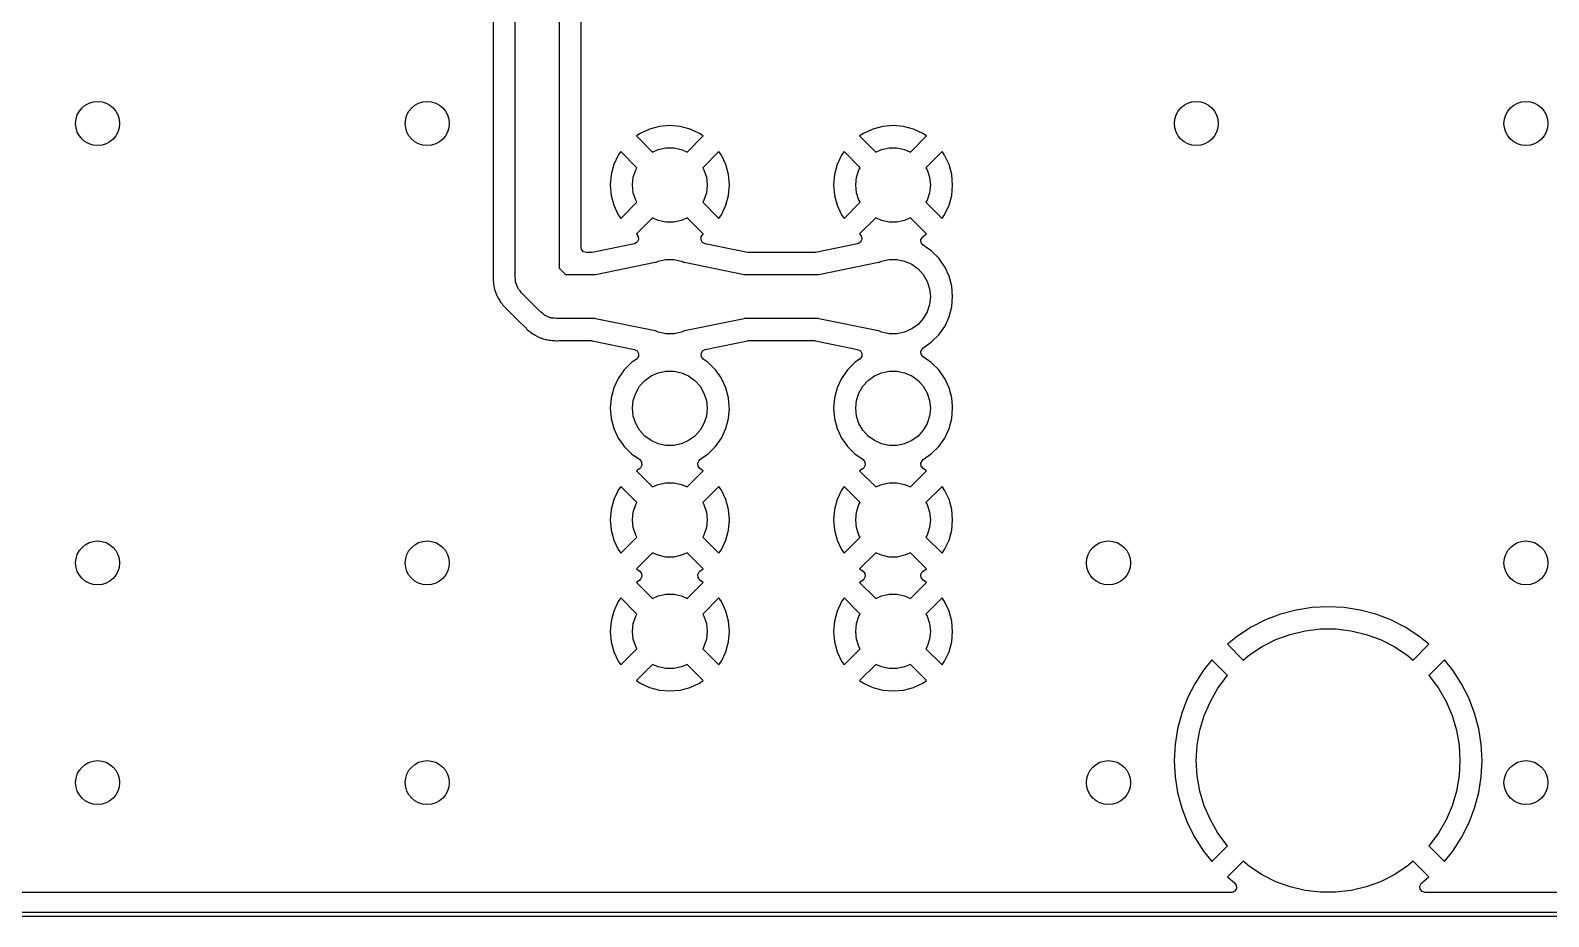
# Model space of a CAD drawing. Extents: x 0.1 to 11.5, y -4.3 to -1.1.
# Drawn here: x 0.806 to 2.166, y -4.293 to -3.499 of the extents above; entities that cross this region are included whole.
import ezdxf

# ---------------------------------------------------------------- set-up
doc = ezdxf.new("R2010")
doc.units = 0
doc.header["$MEASUREMENT"] = 0
doc.layers.add('BLACK', color=7, linetype='CONTINUOUS')

msp = doc.modelspace()

# ---------------------------------------------------------------- linework, layer by layer
at = {"layer": 'BLACK', "linetype": 'CONTINUOUS'}
for p, q in [((1.2795, -3.2992), (1.2795, -3.7123)), ((1.2992, -3.5143), (1.2992, -3.2997)), ((1.2205, -3.3176), (1.2205, -3.72)), ((1.2402, -3.7205), (1.2402, -3.3074)), ((1.2992, -3.6935), (1.2992, -3.5143)), ((1.3605, -3.5877), (1.3521, -3.5916)), ((1.3695, -3.5853), (1.3605, -3.5877)), ((1.3605, -3.5877), (1.3605, -3.5877)), ((1.3787, -3.5844), (1.3695, -3.5853)), ((1.3695, -3.5853), (1.3695, -3.5853)), ((1.388, -3.5853), (1.3787, -3.5844)), ((1.3787, -3.5844), (1.3787, -3.5844)), ((1.397, -3.5877), (1.388, -3.5853)), ((1.388, -3.5853), (1.388, -3.5853)), ((1.4054, -3.5916), (1.397, -3.5877)), ((1.397, -3.5877), (1.397, -3.5877)), ((1.5605, -3.5877), (1.5521, -3.5916)), ((1.5695, -3.5853), (1.5605, -3.5877)), ((1.5605, -3.5877), (1.5605, -3.5877)), ((1.5787, -3.5844), (1.5695, -3.5853)), ((1.5695, -3.5853), (1.5695, -3.5853)), ((1.588, -3.5853), (1.5787, -3.5844)), ((1.5787, -3.5844), (1.5787, -3.5844)), ((1.597, -3.5877), (1.588, -3.5853)), ((1.588, -3.5853), (1.588, -3.5853)), ((1.6054, -3.5916), (1.597, -3.5877)), ((1.597, -3.5877), (1.597, -3.5877)), ((1.3521, -3.5916), (1.3488, -3.5939)), ((1.3488, -3.5939), (1.3632, -3.6083)), ((1.3943, -3.6083), (1.4087, -3.5939)), ((1.4087, -3.5939), (1.4054, -3.5916)), ((1.4054, -3.5916), (1.4054, -3.5916)), ((1.4087, -3.5939), (1.4087, -3.5939)), ((1.5521, -3.5916), (1.5488, -3.5939)), ((1.5488, -3.5939), (1.5632, -3.6083)), ((1.5943, -3.6083), (1.6087, -3.5939)), ((1.6087, -3.5939), (1.6054, -3.5916)), ((1.6054, -3.5916), (1.6054, -3.5916)), ((1.6087, -3.5939), (1.6087, -3.5939)), ((1.3325, -3.6111), (1.3286, -3.6195)), ((1.3348, -3.6078), (1.3325, -3.6111)), ((1.3493, -3.6223), (1.3348, -3.6078)), ((1.3632, -3.6083), (1.3684, -3.606)), ((1.3684, -3.606), (1.3752, -3.6045)), ((1.3752, -3.6045), (1.3822, -3.6045)), ((1.3822, -3.6045), (1.3891, -3.606)), ((1.3891, -3.606), (1.3943, -3.6083)), ((1.4226, -3.6078), (1.4082, -3.6223)), ((1.4249, -3.6111), (1.4226, -3.6078)), ((1.4226, -3.6078), (1.4226, -3.6078)), ((1.4289, -3.6195), (1.4249, -3.6111)), ((1.4249, -3.6111), (1.4249, -3.6111)), ((1.5325, -3.6111), (1.5286, -3.6195)), ((1.5348, -3.6078), (1.5325, -3.6111)), ((1.5493, -3.6223), (1.5348, -3.6078)), ((1.5632, -3.6083), (1.5684, -3.606)), ((1.5684, -3.606), (1.5752, -3.6045)), ((1.5752, -3.6045), (1.5822, -3.6045)), ((1.5822, -3.6045), (1.5891, -3.606)), ((1.5891, -3.606), (1.5943, -3.6083)), ((1.6226, -3.6078), (1.6082, -3.6223)), ((1.6249, -3.6111), (1.6226, -3.6078)), ((1.6226, -3.6078), (1.6226, -3.6078)), ((1.6289, -3.6195), (1.6249, -3.6111)), ((1.6249, -3.6111), (1.6249, -3.6111)), ((1.3262, -3.6285), (1.3254, -3.6378)), ((1.3286, -3.6195), (1.3262, -3.6285)), ((1.3262, -3.6285), (1.3262, -3.6285)), ((1.3286, -3.6195), (1.3286, -3.6195)), ((1.3453, -3.6378), (1.346, -3.6308)), ((1.346, -3.6308), (1.3482, -3.6242)), ((1.3482, -3.6242), (1.3493, -3.6223)), ((1.4082, -3.6223), (1.4093, -3.6242)), ((1.4093, -3.6242), (1.4115, -3.6308)), ((1.4115, -3.6308), (1.4122, -3.6378)), ((1.4313, -3.6285), (1.4289, -3.6195)), ((1.4289, -3.6195), (1.4289, -3.6195)), ((1.4321, -3.6378), (1.4313, -3.6285)), ((1.4313, -3.6285), (1.4313, -3.6285)), ((1.5262, -3.6285), (1.5254, -3.6378)), ((1.5286, -3.6195), (1.5262, -3.6285)), ((1.5262, -3.6285), (1.5262, -3.6285)), ((1.5286, -3.6195), (1.5286, -3.6195)), ((1.5453, -3.6378), (1.546, -3.6308)), ((1.546, -3.6308), (1.5482, -3.6242)), ((1.5482, -3.6242), (1.5493, -3.6223)), ((1.6082, -3.6223), (1.6093, -3.6242)), ((1.6093, -3.6242), (1.6115, -3.6308)), ((1.6115, -3.6308), (1.6122, -3.6378)), ((1.6313, -3.6285), (1.6289, -3.6195)), ((1.6289, -3.6195), (1.6289, -3.6195)), ((1.6321, -3.6378), (1.6313, -3.6285)), ((1.6313, -3.6285), (1.6313, -3.6285)), ((1.3254, -3.6378), (1.3254, -3.6378)), ((1.3254, -3.6378), (1.3262, -3.6471)), ((1.346, -3.6448), (1.3453, -3.6378)), ((1.3482, -3.6514), (1.346, -3.6448)), ((1.4115, -3.6448), (1.4093, -3.6514)), ((1.4122, -3.6378), (1.4115, -3.6448)), ((1.4313, -3.6471), (1.4321, -3.6378)), ((1.4321, -3.6378), (1.4321, -3.6378)), ((1.5254, -3.6378), (1.5254, -3.6378)), ((1.5254, -3.6378), (1.5262, -3.6471)), ((1.546, -3.6448), (1.5453, -3.6378)), ((1.5482, -3.6514), (1.546, -3.6448)), ((1.6115, -3.6448), (1.6093, -3.6514)), ((1.6122, -3.6378), (1.6115, -3.6448)), ((1.6313, -3.6471), (1.6321, -3.6378)), ((1.6321, -3.6378), (1.6321, -3.6378)), ((1.3262, -3.6471), (1.3262, -3.6471)), ((1.3262, -3.6471), (1.3286, -3.656)), ((1.3286, -3.656), (1.3286, -3.656)), ((1.3286, -3.656), (1.3325, -3.6645)), ((1.3348, -3.6678), (1.3493, -3.6533)), ((1.3493, -3.6533), (1.3482, -3.6514)), ((1.4093, -3.6514), (1.4082, -3.6533)), ((1.4082, -3.6533), (1.4226, -3.6678)), ((1.4249, -3.6645), (1.4289, -3.656)), ((1.4289, -3.656), (1.4313, -3.6471)), ((1.4289, -3.656), (1.4289, -3.656)), ((1.4313, -3.6471), (1.4313, -3.6471)), ((1.5262, -3.6471), (1.5262, -3.6471)), ((1.5262, -3.6471), (1.5286, -3.656)), ((1.5286, -3.656), (1.5286, -3.656)), ((1.5286, -3.656), (1.5325, -3.6645)), ((1.5348, -3.6678), (1.5493, -3.6533)), ((1.5493, -3.6533), (1.5482, -3.6514)), ((1.6093, -3.6514), (1.6082, -3.6533)), ((1.6082, -3.6533), (1.6226, -3.6678)), ((1.6249, -3.6645), (1.6289, -3.656)), ((1.6289, -3.656), (1.6313, -3.6471)), ((1.6289, -3.656), (1.6289, -3.656)), ((1.6313, -3.6471), (1.6313, -3.6471)), ((1.3325, -3.6645), (1.3325, -3.6645)), ((1.3325, -3.6645), (1.3348, -3.6678)), ((1.3348, -3.6678), (1.3348, -3.6678)), ((1.3632, -3.6673), (1.3488, -3.6817)), ((1.3684, -3.6696), (1.3632, -3.6673)), ((1.3752, -3.6711), (1.3684, -3.6696)), ((1.3822, -3.6711), (1.3752, -3.6711)), ((1.3891, -3.6696), (1.3822, -3.6711)), ((1.3943, -3.6673), (1.3891, -3.6696)), ((1.4087, -3.6817), (1.3943, -3.6673)), ((1.4226, -3.6678), (1.4249, -3.6645)), ((1.4226, -3.6678), (1.4226, -3.6678)), ((1.4249, -3.6645), (1.4249, -3.6645)), ((1.5325, -3.6645), (1.5325, -3.6645)), ((1.5325, -3.6645), (1.5348, -3.6678)), ((1.5348, -3.6678), (1.5348, -3.6678)), ((1.5632, -3.6673), (1.5488, -3.6817)), ((1.5684, -3.6696), (1.5632, -3.6673)), ((1.5752, -3.6711), (1.5684, -3.6696)), ((1.5822, -3.6711), (1.5752, -3.6711)), ((1.5891, -3.6696), (1.5822, -3.6711)), ((1.5943, -3.6673), (1.5891, -3.6696)), ((1.6087, -3.6817), (1.5943, -3.6673)), ((1.6226, -3.6678), (1.6249, -3.6645)), ((1.6226, -3.6678), (1.6226, -3.6678)), ((1.6249, -3.6645), (1.6249, -3.6645)), ((1.3488, -3.6817), (1.3488, -3.6817)), ((1.3488, -3.6817), (1.3505, -3.6839)), ((1.3505, -3.6839), (1.3508, -3.6866)), ((1.4067, -3.6868), (1.4069, -3.684)), ((1.4069, -3.684), (1.4085, -3.6818)), ((1.4085, -3.6818), (1.4087, -3.6817)), ((1.4087, -3.6817), (1.4087, -3.6817)), ((1.5488, -3.6817), (1.5488, -3.6817)), ((1.5488, -3.6817), (1.5505, -3.6839)), ((1.5505, -3.6839), (1.5508, -3.6866)), ((1.6037, -3.6869), (1.605, -3.6844)), ((1.605, -3.6844), (1.6057, -3.6838)), ((1.6057, -3.6838), (1.6087, -3.6817)), ((1.2997, -3.6956), (1.2992, -3.6935)), ((1.3015, -3.6976), (1.2997, -3.6956)), ((1.3041, -3.6984), (1.3015, -3.6976)), ((1.3083, -3.6984), (1.3041, -3.6984)), ((1.3093, -3.6983), (1.3083, -3.6984)), ((1.347, -3.6905), (1.3093, -3.6983)), ((1.3472, -3.6904), (1.347, -3.6905)), ((1.3495, -3.689), (1.3472, -3.6904)), ((1.3508, -3.6866), (1.3495, -3.689)), ((1.4081, -3.6892), (1.4067, -3.6868)), ((1.4105, -3.6905), (1.4081, -3.6892)), ((1.4482, -3.6983), (1.4105, -3.6905)), ((1.4492, -3.6984), (1.4482, -3.6983)), ((1.5083, -3.6984), (1.4492, -3.6984)), ((1.5093, -3.6983), (1.5083, -3.6984)), ((1.547, -3.6905), (1.5093, -3.6983)), ((1.5472, -3.6904), (1.547, -3.6905)), ((1.5495, -3.689), (1.5472, -3.6904)), ((1.5508, -3.6866), (1.5495, -3.689)), ((1.604, -3.6896), (1.6037, -3.6869)), ((1.6057, -3.6918), (1.604, -3.6896)), ((1.613, -3.6969), (1.6057, -3.6918)), ((1.6196, -3.7035), (1.613, -3.6969)), ((1.613, -3.6969), (1.613, -3.6969)), ((1.2795, -3.7123), (1.2853, -3.7181)), ((1.3122, -3.718), (1.3656, -3.707)), ((1.3656, -3.707), (1.3659, -3.707)), ((1.3659, -3.7071), (1.3684, -3.706)), ((1.3659, -3.707), (1.3659, -3.7071)), ((1.3684, -3.706), (1.3752, -3.7045)), ((1.3752, -3.7045), (1.3822, -3.7045)), ((1.3822, -3.7045), (1.3891, -3.706)), ((1.3891, -3.706), (1.3916, -3.7071)), ((1.3916, -3.7071), (1.3916, -3.707)), ((1.3916, -3.707), (1.3919, -3.707)), ((1.3919, -3.707), (1.4453, -3.718)), ((1.5122, -3.718), (1.5656, -3.707)), ((1.5656, -3.707), (1.5659, -3.707)), ((1.5659, -3.7071), (1.5684, -3.706)), ((1.5659, -3.707), (1.5659, -3.7071)), ((1.5684, -3.706), (1.5752, -3.7045)), ((1.5752, -3.7045), (1.5822, -3.7045)), ((1.5822, -3.7045), (1.5891, -3.706)), ((1.5891, -3.706), (1.5955, -3.7088)), ((1.5955, -3.7088), (1.6011, -3.7129)), ((1.6011, -3.7129), (1.6058, -3.7181)), ((1.622, -3.7069), (1.6196, -3.7035)), ((1.625, -3.7111), (1.622, -3.7069)), ((1.6289, -3.7195), (1.625, -3.7111)), ((1.2205, -3.72), (1.2204, -3.7235)), ((1.2204, -3.7235), (1.2204, -3.7235)), ((1.2204, -3.7235), (1.2208, -3.7259)), ((1.2208, -3.7259), (1.2208, -3.726)), ((1.2208, -3.726), (1.2211, -3.7284)), ((1.2405, -3.7226), (1.2402, -3.7205)), ((1.2406, -3.7247), (1.2405, -3.7226)), ((1.2409, -3.7253), (1.2406, -3.7247)), ((1.241, -3.726), (1.2409, -3.7253)), ((1.2418, -3.7279), (1.241, -3.726)), ((1.2853, -3.7181), (1.312, -3.7181)), ((1.312, -3.7181), (1.3122, -3.718)), ((1.4453, -3.718), (1.4454, -3.7181)), ((1.4454, -3.7181), (1.512, -3.7181)), ((1.512, -3.7181), (1.5122, -3.718)), ((1.6058, -3.7181), (1.6093, -3.7242)), ((1.6093, -3.7242), (1.6115, -3.7308)), ((1.6313, -3.7285), (1.6289, -3.7195)), ((1.2211, -3.7284), (1.2211, -3.7284)), ((1.2211, -3.7284), (1.2215, -3.7297)), ((1.2215, -3.7297), (1.2215, -3.73)), ((1.2215, -3.73), (1.2218, -3.7314)), ((1.2218, -3.7314), (1.2218, -3.7314)), ((1.2218, -3.7314), (1.2227, -3.7336)), ((1.2227, -3.7336), (1.2227, -3.7338)), ((1.2227, -3.7338), (1.2235, -3.7361)), ((1.2235, -3.7361), (1.2235, -3.7361)), ((1.2235, -3.7361), (1.2241, -3.7373)), ((1.2241, -3.7373), (1.2242, -3.7375)), ((1.2242, -3.7375), (1.2243, -3.7378)), ((1.2243, -3.7378), (1.2247, -3.7388)), ((1.2247, -3.7388), (1.2247, -3.7388)), ((1.2247, -3.7388), (1.2247, -3.7388)), ((1.2247, -3.7388), (1.2261, -3.7408)), ((1.2426, -3.7299), (1.2418, -3.7279)), ((1.243, -3.7305), (1.2426, -3.7299)), ((1.2433, -3.7311), (1.243, -3.7305)), ((1.2447, -3.7327), (1.2433, -3.7311)), ((1.2459, -3.7344), (1.2447, -3.7327)), ((1.2632, -3.7517), (1.2459, -3.7344)), ((1.6115, -3.7308), (1.6122, -3.7378)), ((1.6122, -3.7378), (1.6115, -3.7448)), ((1.6321, -3.7378), (1.6313, -3.7285)), ((1.6313, -3.7471), (1.6321, -3.7378)), ((1.2261, -3.7408), (1.2262, -3.741)), ((1.2262, -3.741), (1.2273, -3.7431)), ((1.2273, -3.7431), (1.2273, -3.7431)), ((1.2273, -3.7431), (1.2273, -3.7431)), ((1.2273, -3.7431), (1.2282, -3.7441)), ((1.2282, -3.7441), (1.2284, -3.7444)), ((1.2284, -3.7444), (1.2292, -3.7455)), ((1.2292, -3.7455), (1.2292, -3.7455)), ((1.2292, -3.7455), (1.2309, -3.7472)), ((1.2309, -3.7472), (1.231, -3.7473)), ((1.231, -3.7473), (1.2326, -3.7492)), ((1.2326, -3.7492), (1.2336, -3.75)), ((1.2336, -3.75), (1.2339, -3.7502)), ((1.2339, -3.7502), (1.2431, -3.7594)), ((1.2649, -3.753), (1.2632, -3.7517)), ((1.2665, -3.7544), (1.2649, -3.753)), ((1.6093, -3.7514), (1.6058, -3.7575)), ((1.6115, -3.7448), (1.6093, -3.7514)), ((1.6289, -3.756), (1.6313, -3.7471)), ((1.2431, -3.7594), (1.249, -3.7653)), ((1.249, -3.7653), (1.2514, -3.7678)), ((1.2672, -3.7546), (1.2665, -3.7544)), ((1.2677, -3.7551), (1.2672, -3.7546)), ((1.2697, -3.7558), (1.2677, -3.7551)), ((1.2716, -3.7567), (1.2697, -3.7558)), ((1.2723, -3.7568), (1.2716, -3.7567)), ((1.273, -3.757), (1.2723, -3.7568)), ((1.2751, -3.7572), (1.273, -3.757)), ((1.2772, -3.7575), (1.2751, -3.7572)), ((1.3121, -3.7575), (1.2772, -3.7575)), ((1.3122, -3.7576), (1.3121, -3.7575)), ((1.3656, -3.7686), (1.3122, -3.7576)), ((1.4453, -3.7576), (1.3919, -3.7686)), ((1.4454, -3.7575), (1.4453, -3.7576)), ((1.5121, -3.7575), (1.4454, -3.7575)), ((1.5122, -3.7576), (1.5121, -3.7575)), ((1.5656, -3.7686), (1.5122, -3.7576)), ((1.5955, -3.7668), (1.5891, -3.7696)), ((1.6011, -3.7627), (1.5955, -3.7668)), ((1.6058, -3.7575), (1.6011, -3.7627)), ((1.6196, -3.7721), (1.625, -3.7645)), ((1.625, -3.7645), (1.6289, -3.756)), ((1.2514, -3.7678), (1.2514, -3.7678)), ((1.2514, -3.7678), (1.2527, -3.7688)), ((1.2527, -3.7688), (1.2534, -3.7692)), ((1.2534, -3.7692), (1.2535, -3.7693)), ((1.2535, -3.7693), (1.2554, -3.7709)), ((1.2554, -3.7709), (1.2566, -3.7715)), ((1.2566, -3.7715), (1.2568, -3.7716)), ((1.2568, -3.7716), (1.258, -3.7724)), ((1.258, -3.7724), (1.2602, -3.7734)), ((1.2602, -3.7734), (1.2603, -3.7734)), ((1.2603, -3.7734), (1.2625, -3.7746)), ((1.2625, -3.7746), (1.2636, -3.7749)), ((1.2636, -3.7749), (1.2638, -3.7749)), ((1.2638, -3.7749), (1.2641, -3.775)), ((1.2641, -3.775), (1.2653, -3.7756)), ((1.2653, -3.7756), (1.2653, -3.7756)), ((1.2653, -3.7756), (1.2653, -3.7756)), ((1.2653, -3.7756), (1.2677, -3.7761)), ((1.2677, -3.7761), (1.2679, -3.7761)), ((1.2679, -3.7761), (1.2684, -3.7763)), ((1.2684, -3.7763), (1.2702, -3.7768)), ((1.2702, -3.7768), (1.2715, -3.7769)), ((1.2715, -3.7769), (1.2718, -3.7769)), ((1.2718, -3.7769), (1.2732, -3.7772)), ((1.2732, -3.7772), (1.2732, -3.7772)), ((1.2732, -3.7772), (1.2756, -3.7772)), ((1.2756, -3.7772), (1.2758, -3.7772)), ((1.2758, -3.7772), (1.277, -3.7773)), ((1.277, -3.7773), (1.2782, -3.7774)), ((1.2782, -3.7774), (1.2795, -3.7772)), ((1.2782, -3.7774), (1.2782, -3.7774)), ((1.2782, -3.7774), (1.2782, -3.7774)), ((1.2795, -3.7772), (1.2798, -3.7772)), ((1.2798, -3.7772), (1.3083, -3.7772)), ((1.3083, -3.7772), (1.3093, -3.7773)), ((1.3093, -3.7773), (1.347, -3.7851)), ((1.3658, -3.7686), (1.3656, -3.7686)), ((1.3659, -3.7685), (1.3658, -3.7686)), ((1.3684, -3.7696), (1.3659, -3.7685)), ((1.3752, -3.7711), (1.3684, -3.7696)), ((1.3822, -3.7711), (1.3752, -3.7711)), ((1.3891, -3.7696), (1.3822, -3.7711)), ((1.3915, -3.7685), (1.3891, -3.7696)), ((1.3916, -3.7686), (1.3915, -3.7685)), ((1.3919, -3.7686), (1.3916, -3.7686)), ((1.4105, -3.7851), (1.4482, -3.7773)), ((1.4482, -3.7773), (1.4492, -3.7772)), ((1.4492, -3.7772), (1.5083, -3.7772)), ((1.5083, -3.7772), (1.5093, -3.7773)), ((1.5093, -3.7773), (1.547, -3.7851)), ((1.5658, -3.7686), (1.5656, -3.7686)), ((1.5659, -3.7685), (1.5658, -3.7686)), ((1.5684, -3.7696), (1.5659, -3.7685)), ((1.5752, -3.7711), (1.5684, -3.7696)), ((1.5822, -3.7711), (1.5752, -3.7711)), ((1.5891, -3.7696), (1.5822, -3.7711)), ((1.6066, -3.7832), (1.613, -3.7787)), ((1.613, -3.7787), (1.6196, -3.7721)), ((1.3488, -3.7939), (1.3444, -3.7969)), ((1.347, -3.7851), (1.3494, -3.7864)), ((1.3489, -3.7938), (1.3488, -3.7939)), ((1.3506, -3.7915), (1.3489, -3.7938)), ((1.3494, -3.7864), (1.3507, -3.7888)), ((1.3507, -3.7888), (1.3506, -3.7915)), ((1.4067, -3.789), (1.408, -3.7865)), ((1.407, -3.7917), (1.4067, -3.789)), ((1.4087, -3.7939), (1.407, -3.7917)), ((1.408, -3.7865), (1.4103, -3.7851)), ((1.413, -3.7969), (1.4087, -3.7939)), ((1.4103, -3.7851), (1.4105, -3.7851)), ((1.5488, -3.7939), (1.5444, -3.7969)), ((1.547, -3.7851), (1.5494, -3.7864)), ((1.5489, -3.7938), (1.5488, -3.7939)), ((1.5506, -3.7915), (1.5489, -3.7938)), ((1.5494, -3.7864), (1.5507, -3.7888)), ((1.5507, -3.7888), (1.5506, -3.7915)), ((1.6037, -3.7869), (1.605, -3.7845)), ((1.604, -3.7896), (1.6037, -3.7869)), ((1.6057, -3.7918), (1.604, -3.7896)), ((1.605, -3.7845), (1.6057, -3.7838)), ((1.6057, -3.7838), (1.6066, -3.7832)), ((1.613, -3.7969), (1.6057, -3.7918)), ((1.3379, -3.8035), (1.3325, -3.8111)), ((1.3444, -3.7969), (1.3379, -3.8035)), ((1.362, -3.8088), (1.3684, -3.806)), ((1.3684, -3.806), (1.3752, -3.8045)), ((1.3752, -3.8045), (1.3822, -3.8045)), ((1.3822, -3.8045), (1.3891, -3.806)), ((1.3891, -3.806), (1.3955, -3.8088)), ((1.4196, -3.8035), (1.413, -3.7969)), ((1.413, -3.7969), (1.413, -3.7969)), ((1.4249, -3.811), (1.4196, -3.8035)), ((1.5379, -3.8035), (1.5325, -3.8111)), ((1.5444, -3.7969), (1.5379, -3.8035)), ((1.562, -3.8088), (1.5684, -3.806)), ((1.5684, -3.806), (1.5752, -3.8045)), ((1.5752, -3.8045), (1.5822, -3.8045)), ((1.5822, -3.8045), (1.5891, -3.806)), ((1.5891, -3.806), (1.5955, -3.8088)), ((1.6196, -3.8035), (1.613, -3.7969)), ((1.613, -3.7969), (1.613, -3.7969)), ((1.6249, -3.811), (1.6196, -3.8035)), ((1.3286, -3.8195), (1.3262, -3.8285)), ((1.3325, -3.8111), (1.3286, -3.8195)), ((1.3286, -3.8195), (1.3286, -3.8195)), ((1.3325, -3.8111), (1.3325, -3.8111)), ((1.3482, -3.8242), (1.3517, -3.8181)), ((1.3517, -3.8181), (1.3563, -3.8129)), ((1.3563, -3.8129), (1.362, -3.8088)), ((1.3955, -3.8088), (1.4011, -3.8129)), ((1.4011, -3.8129), (1.4058, -3.8181)), ((1.4058, -3.8181), (1.4093, -3.8242)), ((1.425, -3.8111), (1.4249, -3.811)), ((1.4289, -3.8195), (1.425, -3.8111)), ((1.4313, -3.8285), (1.4289, -3.8195)), ((1.5286, -3.8195), (1.5262, -3.8285)), ((1.5325, -3.8111), (1.5286, -3.8195)), ((1.5286, -3.8195), (1.5286, -3.8195)), ((1.5325, -3.8111), (1.5325, -3.8111)), ((1.5482, -3.8242), (1.5517, -3.8181)), ((1.5517, -3.8181), (1.5563, -3.8129)), ((1.5563, -3.8129), (1.562, -3.8088)), ((1.5955, -3.8088), (1.6011, -3.8129)), ((1.6011, -3.8129), (1.6058, -3.8181)), ((1.6058, -3.8181), (1.6093, -3.8242)), ((1.625, -3.8111), (1.6249, -3.811)), ((1.6289, -3.8195), (1.625, -3.8111)), ((1.6313, -3.8285), (1.6289, -3.8195)), ((1.3262, -3.8285), (1.3254, -3.8378)), ((1.3262, -3.8285), (1.3262, -3.8285)), ((1.3453, -3.8378), (1.346, -3.8308)), ((1.346, -3.8308), (1.3482, -3.8242)), ((1.4093, -3.8242), (1.4115, -3.8308)), ((1.4115, -3.8308), (1.4122, -3.8378)), ((1.432, -3.8359), (1.4313, -3.8285)), ((1.5262, -3.8285), (1.5254, -3.8378)), ((1.5262, -3.8285), (1.5262, -3.8285)), ((1.5453, -3.8378), (1.546, -3.8308)), ((1.546, -3.8308), (1.5482, -3.8242)), ((1.6093, -3.8242), (1.6115, -3.8308)), ((1.6115, -3.8308), (1.6122, -3.8378)), ((1.632, -3.8359), (1.6313, -3.8285)), ((1.3254, -3.8378), (1.3254, -3.8378)), ((1.3254, -3.8378), (1.3262, -3.8471)), ((1.3262, -3.8471), (1.3262, -3.8471)), ((1.3262, -3.8471), (1.3286, -3.856)), ((1.346, -3.8448), (1.3453, -3.8378)), ((1.3482, -3.8514), (1.346, -3.8448)), ((1.4115, -3.8448), (1.4093, -3.8514)), ((1.4122, -3.8378), (1.4115, -3.8448)), ((1.4289, -3.856), (1.4313, -3.8471)), ((1.4313, -3.8471), (1.4321, -3.8378)), ((1.432, -3.8367), (1.432, -3.8359)), ((1.4321, -3.8378), (1.432, -3.8367)), ((1.5254, -3.8378), (1.5254, -3.8378)), ((1.5254, -3.8378), (1.5262, -3.8471)), ((1.5262, -3.8471), (1.5262, -3.8471)), ((1.5262, -3.8471), (1.5286, -3.856)), ((1.546, -3.8448), (1.5453, -3.8378)), ((1.5482, -3.8514), (1.546, -3.8448)), ((1.6115, -3.8448), (1.6093, -3.8514)), ((1.6122, -3.8378), (1.6115, -3.8448)), ((1.6289, -3.856), (1.6313, -3.8471)), ((1.6313, -3.8471), (1.6321, -3.8378)), ((1.632, -3.8367), (1.632, -3.8359)), ((1.6321, -3.8378), (1.632, -3.8367)), ((1.3286, -3.856), (1.3286, -3.856)), ((1.3286, -3.856), (1.3286, -3.856)), ((1.3286, -3.856), (1.3314, -3.862)), ((1.3314, -3.862), (1.3325, -3.8645)), ((1.3517, -3.8575), (1.3482, -3.8514)), ((1.3563, -3.8627), (1.3517, -3.8575)), ((1.362, -3.8668), (1.3563, -3.8627)), ((1.4011, -3.8627), (1.3955, -3.8668)), ((1.4058, -3.8575), (1.4011, -3.8627)), ((1.4093, -3.8514), (1.4058, -3.8575)), ((1.425, -3.8645), (1.4289, -3.856)), ((1.5286, -3.856), (1.5286, -3.856)), ((1.5286, -3.856), (1.5286, -3.856)), ((1.5286, -3.856), (1.5314, -3.862)), ((1.5314, -3.862), (1.5325, -3.8645)), ((1.5517, -3.8575), (1.5482, -3.8514)), ((1.5563, -3.8627), (1.5517, -3.8575)), ((1.562, -3.8668), (1.5563, -3.8627)), ((1.6011, -3.8627), (1.5955, -3.8668)), ((1.6058, -3.8575), (1.6011, -3.8627)), ((1.6093, -3.8514), (1.6058, -3.8575)), ((1.625, -3.8645), (1.6289, -3.856)), ((1.3325, -3.8645), (1.3325, -3.8645)), ((1.3325, -3.8645), (1.3354, -3.8686)), ((1.3354, -3.8686), (1.3379, -3.8721)), ((1.3379, -3.8721), (1.3444, -3.8787)), ((1.3684, -3.8696), (1.362, -3.8668)), ((1.3752, -3.8711), (1.3684, -3.8696)), ((1.3822, -3.8711), (1.3752, -3.8711)), ((1.3891, -3.8696), (1.3822, -3.8711)), ((1.3955, -3.8668), (1.3891, -3.8696)), ((1.413, -3.8787), (1.4196, -3.8721)), ((1.4196, -3.8721), (1.425, -3.8645)), ((1.5325, -3.8645), (1.5325, -3.8645)), ((1.5325, -3.8645), (1.5354, -3.8686)), ((1.5354, -3.8686), (1.5379, -3.8721)), ((1.5379, -3.8721), (1.5444, -3.8787)), ((1.5684, -3.8696), (1.562, -3.8668)), ((1.5752, -3.8711), (1.5684, -3.8696)), ((1.5822, -3.8711), (1.5752, -3.8711)), ((1.5891, -3.8696), (1.5822, -3.8711)), ((1.5955, -3.8668), (1.5891, -3.8696)), ((1.613, -3.8787), (1.6196, -3.8721)), ((1.6196, -3.8721), (1.625, -3.8645)), ((1.3444, -3.8787), (1.3518, -3.8838)), ((1.3518, -3.8838), (1.3535, -3.886)), ((1.3538, -3.8887), (1.3525, -3.8911)), ((1.3535, -3.886), (1.3538, -3.8887)), ((1.4037, -3.8869), (1.405, -3.8845)), ((1.404, -3.8897), (1.4037, -3.8869)), ((1.4057, -3.8918), (1.404, -3.8897)), ((1.405, -3.8845), (1.4057, -3.8838)), ((1.4057, -3.8838), (1.413, -3.8787)), ((1.5444, -3.8787), (1.5518, -3.8838)), ((1.5518, -3.8838), (1.5535, -3.886)), ((1.5538, -3.8887), (1.5525, -3.8911)), ((1.5535, -3.886), (1.5538, -3.8887)), ((1.6037, -3.8869), (1.605, -3.8845)), ((1.604, -3.8897), (1.6037, -3.8869)), ((1.6057, -3.8918), (1.604, -3.8897)), ((1.605, -3.8845), (1.6057, -3.8838)), ((1.6057, -3.8838), (1.613, -3.8787)), ((1.3518, -3.8918), (1.3488, -3.8939)), ((1.3488, -3.8939), (1.3488, -3.8939)), ((1.3488, -3.8939), (1.3632, -3.9083)), ((1.3525, -3.8911), (1.3518, -3.8918)), ((1.3943, -3.9083), (1.4087, -3.8939)), ((1.4087, -3.8939), (1.4057, -3.8918)), ((1.4087, -3.8939), (1.4087, -3.8939)), ((1.5518, -3.8918), (1.5488, -3.8939)), ((1.5488, -3.8939), (1.5488, -3.8939)), ((1.5488, -3.8939), (1.5632, -3.9083)), ((1.5525, -3.8911), (1.5518, -3.8918)), ((1.5943, -3.9083), (1.6087, -3.8939)), ((1.6087, -3.8939), (1.6057, -3.8918)), ((1.6087, -3.8939), (1.6087, -3.8939)), ((1.3325, -3.9111), (1.3286, -3.9195)), ((1.3348, -3.9078), (1.3325, -3.9111)), ((1.3493, -3.9223), (1.3348, -3.9078)), ((1.3632, -3.9083), (1.3684, -3.906)), ((1.3684, -3.906), (1.3752, -3.9045)), ((1.3752, -3.9045), (1.3822, -3.9045)), ((1.3822, -3.9045), (1.3891, -3.906)), ((1.3891, -3.906), (1.3943, -3.9083)), ((1.4226, -3.9078), (1.4082, -3.9223)), ((1.4249, -3.9111), (1.4226, -3.9078)), ((1.4226, -3.9078), (1.4226, -3.9078)), ((1.4289, -3.9195), (1.4249, -3.9111)), ((1.4249, -3.9111), (1.4249, -3.9111)), ((1.5325, -3.9111), (1.5286, -3.9195)), ((1.5348, -3.9078), (1.5325, -3.9111)), ((1.5493, -3.9223), (1.5348, -3.9078)), ((1.5632, -3.9083), (1.5684, -3.906)), ((1.5684, -3.906), (1.5752, -3.9045)), ((1.5752, -3.9045), (1.5822, -3.9045)), ((1.5822, -3.9045), (1.5891, -3.906)), ((1.5891, -3.906), (1.5943, -3.9083)), ((1.6226, -3.9078), (1.6082, -3.9223)), ((1.6249, -3.9111), (1.6226, -3.9078)), ((1.6226, -3.9078), (1.6226, -3.9078)), ((1.6289, -3.9195), (1.6249, -3.9111)), ((1.6249, -3.9111), (1.6249, -3.9111)), ((1.3262, -3.9285), (1.3254, -3.9378)), ((1.3286, -3.9195), (1.3262, -3.9285)), ((1.3262, -3.9285), (1.3262, -3.9285)), ((1.3286, -3.9195), (1.3286, -3.9195)), ((1.346, -3.9308), (1.3482, -3.9242)), ((1.3482, -3.9242), (1.3493, -3.9223)), ((1.4082, -3.9223), (1.4093, -3.9242)), ((1.4093, -3.9242), (1.4115, -3.9308)), ((1.4313, -3.9285), (1.4289, -3.9195)), ((1.4289, -3.9195), (1.4289, -3.9195)), ((1.4321, -3.9378), (1.4313, -3.9285)), ((1.4313, -3.9285), (1.4313, -3.9285)), ((1.5262, -3.9285), (1.5254, -3.9378)), ((1.5286, -3.9195), (1.5262, -3.9285)), ((1.5262, -3.9285), (1.5262, -3.9285)), ((1.5286, -3.9195), (1.5286, -3.9195)), ((1.546, -3.9308), (1.5482, -3.9242)), ((1.5482, -3.9242), (1.5493, -3.9223)), ((1.6082, -3.9223), (1.6093, -3.9242)), ((1.6093, -3.9242), (1.6115, -3.9308)), ((1.6313, -3.9285), (1.6289, -3.9195)), ((1.6289, -3.9195), (1.6289, -3.9195)), ((1.6321, -3.9378), (1.6313, -3.9285)), ((1.6313, -3.9285), (1.6313, -3.9285)), ((1.3254, -3.9378), (1.3254, -3.9378)), ((1.3254, -3.9378), (1.3262, -3.9471)), ((1.3453, -3.9378), (1.346, -3.9308)), ((1.346, -3.9448), (1.3453, -3.9378)), ((1.4115, -3.9308), (1.4122, -3.9378)), ((1.4122, -3.9378), (1.4115, -3.9448)), ((1.4313, -3.9471), (1.4321, -3.9378)), ((1.4321, -3.9378), (1.4321, -3.9378)), ((1.5254, -3.9378), (1.5254, -3.9378)), ((1.5254, -3.9378), (1.5262, -3.9471)), ((1.5453, -3.9378), (1.546, -3.9308)), ((1.546, -3.9448), (1.5453, -3.9378)), ((1.6115, -3.9308), (1.6122, -3.9378)), ((1.6122, -3.9378), (1.6115, -3.9448)), ((1.6313, -3.9471), (1.6321, -3.9378)), ((1.6321, -3.9378), (1.6321, -3.9378)), ((1.3262, -3.9471), (1.3262, -3.9471)), ((1.3262, -3.9471), (1.3286, -3.956)), ((1.3286, -3.956), (1.3286, -3.956)), ((1.3286, -3.956), (1.3325, -3.9645)), ((1.3348, -3.9678), (1.3493, -3.9533)), ((1.3482, -3.9514), (1.346, -3.9448)), ((1.3493, -3.9533), (1.3482, -3.9514)), ((1.4093, -3.9514), (1.4082, -3.9533)), ((1.4082, -3.9533), (1.4226, -3.9678)), ((1.4115, -3.9448), (1.4093, -3.9514)), ((1.4249, -3.9645), (1.4289, -3.956)), ((1.4289, -3.956), (1.4313, -3.9471)), ((1.4289, -3.956), (1.4289, -3.956)), ((1.4313, -3.9471), (1.4313, -3.9471)), ((1.5262, -3.9471), (1.5262, -3.9471)), ((1.5262, -3.9471), (1.5286, -3.956)), ((1.5286, -3.956), (1.5286, -3.956)), ((1.5286, -3.956), (1.5325, -3.9645)), ((1.5348, -3.9678), (1.5493, -3.9533)), ((1.5482, -3.9514), (1.546, -3.9448)), ((1.5493, -3.9533), (1.5482, -3.9514)), ((1.6093, -3.9514), (1.6082, -3.9533)), ((1.6082, -3.9533), (1.6226, -3.9678)), ((1.6115, -3.9448), (1.6093, -3.9514)), ((1.6249, -3.9645), (1.6289, -3.956)), ((1.6289, -3.956), (1.6313, -3.9471)), ((1.6289, -3.956), (1.6289, -3.956)), ((1.6313, -3.9471), (1.6313, -3.9471)), ((1.3325, -3.9645), (1.3325, -3.9645)), ((1.3325, -3.9645), (1.3348, -3.9678)), ((1.3348, -3.9678), (1.3348, -3.9678)), ((1.3632, -3.9673), (1.3488, -3.9817)), ((1.3684, -3.9696), (1.3632, -3.9673)), ((1.3752, -3.9711), (1.3684, -3.9696)), ((1.3822, -3.9711), (1.3752, -3.9711)), ((1.3891, -3.9696), (1.3822, -3.9711)), ((1.3943, -3.9673), (1.3891, -3.9696)), ((1.4087, -3.9817), (1.3943, -3.9673)), ((1.4226, -3.9678), (1.4249, -3.9645)), ((1.4226, -3.9678), (1.4226, -3.9678)), ((1.4249, -3.9645), (1.4249, -3.9645)), ((1.5325, -3.9645), (1.5325, -3.9645)), ((1.5325, -3.9645), (1.5348, -3.9678)), ((1.5348, -3.9678), (1.5348, -3.9678)), ((1.5632, -3.9673), (1.5488, -3.9817)), ((1.5684, -3.9696), (1.5632, -3.9673)), ((1.5752, -3.9711), (1.5684, -3.9696)), ((1.5822, -3.9711), (1.5752, -3.9711)), ((1.5891, -3.9696), (1.5822, -3.9711)), ((1.5943, -3.9673), (1.5891, -3.9696)), ((1.6087, -3.9817), (1.5943, -3.9673)), ((1.6226, -3.9678), (1.6249, -3.9645)), ((1.6226, -3.9678), (1.6226, -3.9678)), ((1.6249, -3.9645), (1.6249, -3.9645)), ((1.3488, -3.9817), (1.3518, -3.9838)), ((1.3518, -3.9838), (1.3535, -3.9859)), ((1.4037, -3.9869), (1.4049, -3.9845)), ((1.4049, -3.9845), (1.4057, -3.9838)), ((1.4057, -3.9838), (1.4087, -3.9817)), ((1.5488, -3.9817), (1.5518, -3.9838)), ((1.5518, -3.9838), (1.5535, -3.9859)), ((1.6037, -3.9869), (1.6049, -3.9845)), ((1.6049, -3.9845), (1.6057, -3.9838)), ((1.6057, -3.9838), (1.6087, -3.9817)), ((1.3518, -3.9918), (1.3488, -3.9939)), ((1.3488, -3.9939), (1.3632, -4.0083)), ((1.3525, -3.9911), (1.3518, -3.9918)), ((1.3538, -3.9887), (1.3525, -3.9911)), ((1.3535, -3.9859), (1.3538, -3.9887)), ((1.3943, -4.0083), (1.4087, -3.9939)), ((1.404, -3.9896), (1.4037, -3.9869)), ((1.4057, -3.9918), (1.404, -3.9896)), ((1.4087, -3.9939), (1.4057, -3.9918)), ((1.5518, -3.9918), (1.5488, -3.9939)), ((1.5488, -3.9939), (1.5632, -4.0083)), ((1.5525, -3.9911), (1.5518, -3.9918)), ((1.5538, -3.9887), (1.5525, -3.9911)), ((1.5535, -3.9859), (1.5538, -3.9887)), ((1.5943, -4.0083), (1.6087, -3.9939)), ((1.604, -3.9896), (1.6037, -3.9869)), ((1.6057, -3.9918), (1.604, -3.9896)), ((1.6087, -3.9939), (1.6057, -3.9918)), ((1.3325, -4.0111), (1.3286, -4.0195)), ((1.3348, -4.0078), (1.3325, -4.0111)), ((1.3493, -4.0223), (1.3348, -4.0078)), ((1.3632, -4.0083), (1.3684, -4.006)), ((1.3684, -4.006), (1.3752, -4.0045)), ((1.3752, -4.0045), (1.3822, -4.0045)), ((1.3822, -4.0045), (1.3891, -4.006)), ((1.3891, -4.006), (1.3943, -4.0083)), ((1.4226, -4.0078), (1.4082, -4.0223)), ((1.4249, -4.0111), (1.4226, -4.0078)), ((1.4226, -4.0078), (1.4226, -4.0078)), ((1.4289, -4.0195), (1.4249, -4.0111)), ((1.4249, -4.0111), (1.4249, -4.0111)), ((1.5325, -4.0111), (1.5286, -4.0195)), ((1.5348, -4.0078), (1.5325, -4.0111)), ((1.5493, -4.0223), (1.5348, -4.0078)), ((1.5632, -4.0083), (1.5684, -4.006)), ((1.5684, -4.006), (1.5752, -4.0045)), ((1.5752, -4.0045), (1.5822, -4.0045)), ((1.5822, -4.0045), (1.5891, -4.006)), ((1.5891, -4.006), (1.5943, -4.0083)), ((1.6226, -4.0078), (1.6082, -4.0223)), ((1.6249, -4.0111), (1.6226, -4.0078)), ((1.6226, -4.0078), (1.6226, -4.0078)), ((1.6289, -4.0195), (1.6249, -4.0111)), ((1.6249, -4.0111), (1.6249, -4.0111)), ((1.3286, -4.0195), (1.3262, -4.0285)), ((1.3286, -4.0195), (1.3286, -4.0195)), ((1.346, -4.0308), (1.3482, -4.0242)), ((1.3482, -4.0242), (1.3493, -4.0223)), ((1.4082, -4.0223), (1.4093, -4.0242)), ((1.4093, -4.0242), (1.4115, -4.0308)), ((1.4313, -4.0285), (1.4289, -4.0195)), ((1.4289, -4.0195), (1.4289, -4.0195)), ((1.5286, -4.0195), (1.5262, -4.0285)), ((1.5286, -4.0195), (1.5286, -4.0195)), ((1.546, -4.0308), (1.5482, -4.0242)), ((1.5482, -4.0242), (1.5493, -4.0223)), ((1.6082, -4.0223), (1.6093, -4.0242)), ((1.6093, -4.0242), (1.6115, -4.0308)), ((1.6313, -4.0285), (1.6289, -4.0195)), ((1.6289, -4.0195), (1.6289, -4.0195)), ((1.9259, -4.0223), (1.9124, -4.0275)), ((1.9398, -4.0186), (1.9259, -4.0223)), ((1.9541, -4.0163), (1.9398, -4.0186)), ((1.9398, -4.0186), (1.9398, -4.0186)), ((1.9685, -4.0156), (1.9541, -4.0163)), ((1.9829, -4.0163), (1.9685, -4.0156)), ((1.9685, -4.0156), (1.9685, -4.0156)), ((1.9972, -4.0186), (1.9829, -4.0163)), ((2.0111, -4.0223), (1.9972, -4.0186)), ((2.0246, -4.0275), (2.0111, -4.0223)), ((1.3262, -4.0285), (1.3254, -4.0378)), ((1.3254, -4.0378), (1.3254, -4.0378)), ((1.3254, -4.0378), (1.3262, -4.0471)), ((1.3262, -4.0285), (1.3262, -4.0285)), ((1.3453, -4.0378), (1.346, -4.0308)), ((1.346, -4.0448), (1.3453, -4.0378)), ((1.4115, -4.0308), (1.4122, -4.0378)), ((1.4122, -4.0378), (1.4115, -4.0448)), ((1.4321, -4.0378), (1.4313, -4.0285)), ((1.4313, -4.0285), (1.4313, -4.0285)), ((1.4313, -4.0471), (1.4321, -4.0378)), ((1.4321, -4.0378), (1.4321, -4.0378)), ((1.5262, -4.0285), (1.5254, -4.0378)), ((1.5254, -4.0378), (1.5254, -4.0378)), ((1.5254, -4.0378), (1.5262, -4.0471)), ((1.5262, -4.0285), (1.5262, -4.0285)), ((1.5453, -4.0378), (1.546, -4.0308)), ((1.546, -4.0448), (1.5453, -4.0378)), ((1.6115, -4.0308), (1.6122, -4.0378)), ((1.6122, -4.0378), (1.6115, -4.0448)), ((1.6321, -4.0378), (1.6313, -4.0285)), ((1.6313, -4.0285), (1.6313, -4.0285)), ((1.6313, -4.0471), (1.6321, -4.0378)), ((1.6321, -4.0378), (1.6321, -4.0378)), ((1.8995, -4.034), (1.8874, -4.0419)), ((1.9124, -4.0275), (1.8995, -4.034)), ((1.9346, -4.0404), (1.948, -4.0372)), ((1.948, -4.0372), (1.9616, -4.0356)), ((1.9616, -4.0356), (1.9754, -4.0356)), ((1.9754, -4.0356), (1.989, -4.0372)), ((1.989, -4.0372), (2.0024, -4.0404)), ((2.0375, -4.034), (2.0246, -4.0275)), ((2.0496, -4.0419), (2.0375, -4.034)), ((1.3262, -4.0471), (1.3262, -4.0471)), ((1.3262, -4.0471), (1.3286, -4.056)), ((1.3482, -4.0514), (1.346, -4.0448)), ((1.3493, -4.0533), (1.3482, -4.0514)), ((1.4093, -4.0514), (1.4082, -4.0533)), ((1.4115, -4.0448), (1.4093, -4.0514)), ((1.4289, -4.056), (1.4313, -4.0471)), ((1.4313, -4.0471), (1.4313, -4.0471)), ((1.5262, -4.0471), (1.5262, -4.0471)), ((1.5262, -4.0471), (1.5286, -4.056)), ((1.5482, -4.0514), (1.546, -4.0448)), ((1.5493, -4.0533), (1.5482, -4.0514)), ((1.6093, -4.0514), (1.6082, -4.0533)), ((1.6115, -4.0448), (1.6093, -4.0514)), ((1.6289, -4.056), (1.6313, -4.0471)), ((1.6313, -4.0471), (1.6313, -4.0471)), ((1.8874, -4.0419), (1.8782, -4.0493)), ((1.8782, -4.0493), (1.8924, -4.0635)), ((1.898, -4.0588), (1.9094, -4.0513)), ((1.9094, -4.0513), (1.9217, -4.0451)), ((1.9217, -4.0451), (1.9346, -4.0404)), ((2.0024, -4.0404), (2.0153, -4.0451)), ((2.0153, -4.0451), (2.0276, -4.0513)), ((2.0276, -4.0513), (2.039, -4.0588)), ((2.0446, -4.0635), (2.0588, -4.0493)), ((2.0588, -4.0493), (2.0496, -4.0419)), ((1.3286, -4.056), (1.3286, -4.056)), ((1.3286, -4.056), (1.3325, -4.0645)), ((1.3325, -4.0645), (1.3325, -4.0645)), ((1.3325, -4.0645), (1.3348, -4.0678)), ((1.3348, -4.0678), (1.3493, -4.0533)), ((1.4082, -4.0533), (1.4226, -4.0678)), ((1.4226, -4.0678), (1.4249, -4.0645)), ((1.4249, -4.0645), (1.4289, -4.056)), ((1.4249, -4.0645), (1.4249, -4.0645)), ((1.4289, -4.056), (1.4289, -4.056)), ((1.5286, -4.056), (1.5286, -4.056)), ((1.5286, -4.056), (1.5325, -4.0645)), ((1.5325, -4.0645), (1.5325, -4.0645)), ((1.5325, -4.0645), (1.5348, -4.0678)), ((1.5348, -4.0678), (1.5493, -4.0533)), ((1.6082, -4.0533), (1.6226, -4.0678)), ((1.6226, -4.0678), (1.6249, -4.0645)), ((1.6249, -4.0645), (1.6289, -4.056)), ((1.6249, -4.0645), (1.6249, -4.0645)), ((1.6289, -4.056), (1.6289, -4.056)), ((1.8643, -4.0633), (1.8569, -4.0724)), ((1.8783, -4.0773), (1.8643, -4.0633)), ((1.8924, -4.0635), (1.898, -4.0588)), ((2.039, -4.0588), (2.0446, -4.0635)), ((2.0727, -4.0633), (2.0587, -4.0773)), ((2.0801, -4.0724), (2.0727, -4.0633)), ((1.3348, -4.0678), (1.3348, -4.0678)), ((1.3632, -4.0673), (1.3488, -4.0817)), ((1.3684, -4.0696), (1.3632, -4.0673)), ((1.3752, -4.0711), (1.3684, -4.0696)), ((1.3822, -4.0711), (1.3752, -4.0711)), ((1.3891, -4.0696), (1.3822, -4.0711)), ((1.3943, -4.0673), (1.3891, -4.0696)), ((1.4087, -4.0817), (1.3943, -4.0673)), ((1.4226, -4.0678), (1.4226, -4.0678)), ((1.5348, -4.0678), (1.5348, -4.0678)), ((1.5632, -4.0673), (1.5488, -4.0817)), ((1.5684, -4.0696), (1.5632, -4.0673)), ((1.5752, -4.0711), (1.5684, -4.0696)), ((1.5822, -4.0711), (1.5752, -4.0711)), ((1.5891, -4.0696), (1.5822, -4.0711)), ((1.5943, -4.0673), (1.5891, -4.0696)), ((1.6087, -4.0817), (1.5943, -4.0673)), ((1.6226, -4.0678), (1.6226, -4.0678)), ((1.8569, -4.0724), (1.849, -4.0846)), ((1.8698, -4.0886), (1.878, -4.0776)), ((1.878, -4.0776), (1.8783, -4.0773)), ((2.0587, -4.0773), (2.059, -4.0776)), ((2.059, -4.0776), (2.0672, -4.0886)), ((2.088, -4.0846), (2.0801, -4.0724)), ((1.3488, -4.0817), (1.3521, -4.084)), ((1.3521, -4.084), (1.3605, -4.0879)), ((1.3605, -4.0879), (1.3605, -4.0879)), ((1.3605, -4.0879), (1.3695, -4.0903)), ((1.3695, -4.0903), (1.3695, -4.0903)), ((1.3695, -4.0903), (1.3787, -4.0911)), ((1.3787, -4.0911), (1.388, -4.0903)), ((1.3787, -4.0911), (1.3787, -4.0911)), ((1.388, -4.0903), (1.397, -4.0879)), ((1.388, -4.0903), (1.388, -4.0903)), ((1.397, -4.0879), (1.4054, -4.084)), ((1.397, -4.0879), (1.397, -4.0879)), ((1.4054, -4.084), (1.4087, -4.0817)), ((1.4054, -4.084), (1.4054, -4.084)), ((1.4087, -4.0817), (1.4087, -4.0817)), ((1.5488, -4.0817), (1.5521, -4.084)), ((1.5521, -4.084), (1.5605, -4.0879)), ((1.5605, -4.0879), (1.5605, -4.0879)), ((1.5605, -4.0879), (1.5695, -4.0903)), ((1.5695, -4.0903), (1.5695, -4.0903)), ((1.5695, -4.0903), (1.5787, -4.0911)), ((1.5787, -4.0911), (1.588, -4.0903)), ((1.5787, -4.0911), (1.5787, -4.0911)), ((1.588, -4.0903), (1.597, -4.0879)), ((1.588, -4.0903), (1.588, -4.0903)), ((1.597, -4.0879), (1.6054, -4.084)), ((1.597, -4.0879), (1.597, -4.0879)), ((1.6054, -4.084), (1.6087, -4.0817)), ((1.6054, -4.084), (1.6054, -4.084)), ((1.6087, -4.0817), (1.6087, -4.0817)), ((1.849, -4.0846), (1.8424, -4.0974)), ((1.863, -4.1005), (1.8698, -4.0886)), ((2.0672, -4.0886), (2.0741, -4.1005)), ((2.0946, -4.0974), (2.088, -4.0846)), ((1.8424, -4.0974), (1.8373, -4.1109)), ((1.8575, -4.1131), (1.863, -4.1005)), ((2.0741, -4.1005), (2.0795, -4.1131)), ((2.0997, -4.1109), (2.0946, -4.0974)), ((1.8373, -4.1109), (1.8335, -4.1249)), ((1.8536, -4.1263), (1.8575, -4.1131)), ((2.0795, -4.1131), (2.0834, -4.1263)), ((2.1035, -4.1249), (2.0997, -4.1109)), ((1.8335, -4.1249), (1.8313, -4.1391)), ((1.8335, -4.1249), (1.8335, -4.1249)), ((1.8512, -4.1398), (1.8536, -4.1263)), ((2.0834, -4.1263), (2.0858, -4.1398)), ((2.1057, -4.1391), (2.1035, -4.1249)), ((2.1035, -4.1249), (2.1035, -4.1249)), ((1.8313, -4.1391), (1.8305, -4.1535)), ((1.8504, -4.1535), (1.8512, -4.1398)), ((2.0858, -4.1398), (2.0866, -4.1535)), ((2.1065, -4.1535), (2.1057, -4.1391)), ((1.8305, -4.1535), (1.8305, -4.1535)), ((1.8305, -4.1535), (1.8313, -4.168)), ((1.8512, -4.1673), (1.8504, -4.1535)), ((2.0866, -4.1535), (2.0858, -4.1673)), ((2.1057, -4.168), (2.1065, -4.1535)), ((2.1065, -4.1535), (2.1065, -4.1535)), ((1.8313, -4.168), (1.8335, -4.1822)), ((1.8536, -4.1808), (1.8512, -4.1673)), ((2.0858, -4.1673), (2.0834, -4.1808)), ((2.1035, -4.1822), (2.1057, -4.168)), ((1.8335, -4.1822), (1.8335, -4.1822)), ((1.8335, -4.1822), (1.8373, -4.1962)), ((1.8575, -4.1939), (1.8536, -4.1808)), ((2.0834, -4.1808), (2.0795, -4.1939)), ((2.0997, -4.1962), (2.1035, -4.1822)), ((2.1035, -4.1822), (2.1035, -4.1822)), ((1.8373, -4.1962), (1.8424, -4.2097)), ((1.863, -4.2066), (1.8575, -4.1939)), ((2.0795, -4.1939), (2.0741, -4.2066)), ((2.0946, -4.2097), (2.0997, -4.1962)), ((1.8424, -4.2097), (1.849, -4.2225)), ((1.8698, -4.2184), (1.863, -4.2066)), ((2.0741, -4.2066), (2.0672, -4.2184)), ((2.088, -4.2225), (2.0946, -4.2097)), ((1.849, -4.2225), (1.8569, -4.2346)), ((1.8643, -4.2438), (1.8783, -4.2298)), ((1.878, -4.2295), (1.8698, -4.2184)), ((1.8783, -4.2298), (1.878, -4.2295)), ((2.059, -4.2295), (2.0587, -4.2298)), ((2.0587, -4.2298), (2.0727, -4.2438)), ((2.0672, -4.2184), (2.059, -4.2295)), ((2.0801, -4.2346), (2.088, -4.2225)), ((1.8569, -4.2346), (1.8643, -4.2438)), ((1.8924, -4.2436), (1.8782, -4.2577)), ((1.898, -4.2483), (1.8924, -4.2436)), ((2.0446, -4.2436), (2.039, -4.2483)), ((2.0588, -4.2577), (2.0446, -4.2436)), ((2.0727, -4.2438), (2.0801, -4.2346)), ((1.9094, -4.2558), (1.898, -4.2483)), ((1.9217, -4.262), (1.9094, -4.2558)), ((2.0276, -4.2558), (2.0153, -4.262)), ((2.039, -4.2483), (2.0276, -4.2558)), ((1.8782, -4.2577), (1.8847, -4.263)), ((1.8849, -4.2704), (1.8825, -4.2716)), ((1.8847, -4.263), (1.8862, -4.2652)), ((1.8863, -4.268), (1.8849, -4.2704)), ((1.8862, -4.2652), (1.8863, -4.268)), ((1.9346, -4.2667), (1.9217, -4.262)), ((1.948, -4.2699), (1.9346, -4.2667)), ((1.9616, -4.2715), (1.948, -4.2699)), ((1.989, -4.2699), (1.9754, -4.2715)), ((2.0024, -4.2667), (1.989, -4.2699)), ((2.0153, -4.262), (2.0024, -4.2667)), ((2.0506, -4.2661), (2.0517, -4.2636)), ((2.051, -4.2688), (2.0506, -4.2661)), ((2.0528, -4.2709), (2.051, -4.2688)), ((2.0517, -4.2636), (2.0523, -4.263)), ((2.0523, -4.263), (2.0588, -4.2577)), ((2.0588, -4.2577), (2.0588, -4.2577)), ((1.8816, -4.2717), (0.3034, -4.2717)), ((1.8825, -4.2716), (1.8816, -4.2717)), ((1.9754, -4.2715), (1.9616, -4.2715)), ((2.0554, -4.2717), (2.0528, -4.2709)), ((3.7714, -4.2717), (2.0554, -4.2717)), ((11.5354, -4.2933), (0.0787, -4.2933)), ((0.0807, -4.2894), (11.5335, -4.2894))]:
    msp.add_line(p, q, dxfattribs=at)
at = {"layer": 'BLACK'}
for centre in [(0.8661, -3.5827), (1.1614, -3.5827), (1.8504, -3.5827), (2.1457, -3.5827), (0.8661, -3.9764), (1.1614, -3.9764), (1.7717, -3.9764), (2.1457, -3.9764), (0.8661, -4.1732), (1.1614, -4.1732), (1.7717, -4.1732), (2.1457, -4.1732)]:
    msp.add_circle(centre, 0.0197, dxfattribs=at)

doc.saveas('drawing.dxf')
